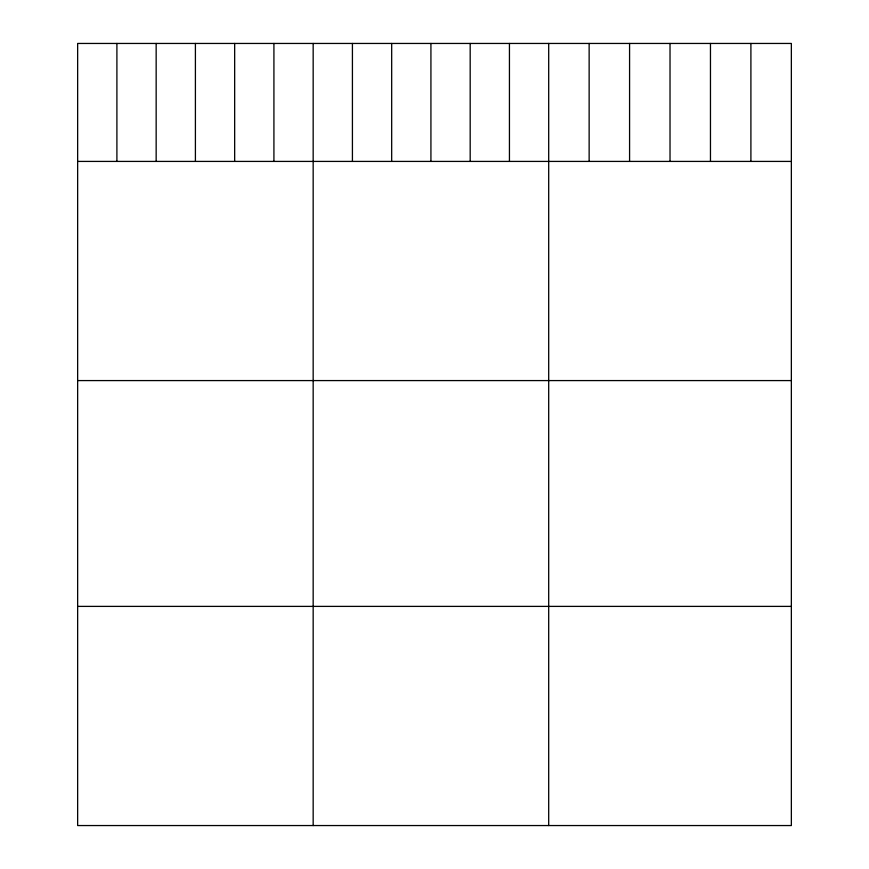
<?xml version="1.0" encoding="UTF-8"?>
<svg xmlns="http://www.w3.org/2000/svg" width="869" height="869" viewBox="0 0 869 869"><rect width="100%" height="100%" fill="white"/><g stroke="black" fill="none" stroke-linecap="round" stroke-linejoin="round"><path stroke-width="1.3" d="M791.355 161.417L791.355 825.55L77.645 825.55L77.645 43.45L791.355 43.45L791.355 161.417L77.645 161.417M77.645 380.579L791.355 380.579M77.645 606.388L791.355 606.388M750.903 43.45L750.903 161.417M710.462 43.45L710.462 161.417M670.021 43.45L670.021 161.417M629.58 43.45L629.58 161.417M589.139 43.45L589.139 161.417M548.697 43.45L548.697 825.55M509.44 43.45L509.44 161.417M470.183 43.45L470.183 161.417M430.926 43.45L430.926 161.417M391.68 43.45L391.68 161.417M352.423 43.45L352.423 161.417M313.166 43.45L313.166 825.55M273.92 43.45L273.92 161.417M234.663 43.45L234.663 161.417M195.406 43.45L195.406 161.417M156.159 43.45L156.159 161.417M116.902 43.45L116.902 161.417"/></g></svg>
